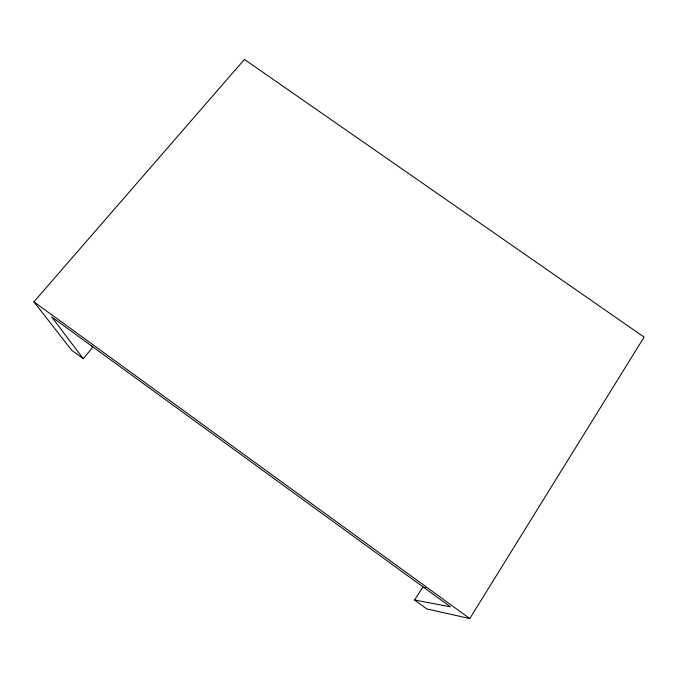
<?xml version="1.0" encoding="UTF-8"?>
<svg xmlns="http://www.w3.org/2000/svg" width="678" height="678" viewBox="0 0 678 678"><rect width="100%" height="100%" fill="white"/><g stroke="black" fill="none" stroke-linecap="round" stroke-linejoin="round"><path stroke-width="1.02" d="M425.759 587.657L422.733 587.317L414.572 600.013L426.801 608.92L469.778 618.573L644.1 337.119L244.419 59.427L33.9 301.829L71.707 350.272L83.275 358.696L92.666 347.382L91.505 345.661M414.572 600.013L450.429 606.802L51.731 316.99L83.275 358.696M33.9 301.829L469.778 618.573"/></g></svg>
